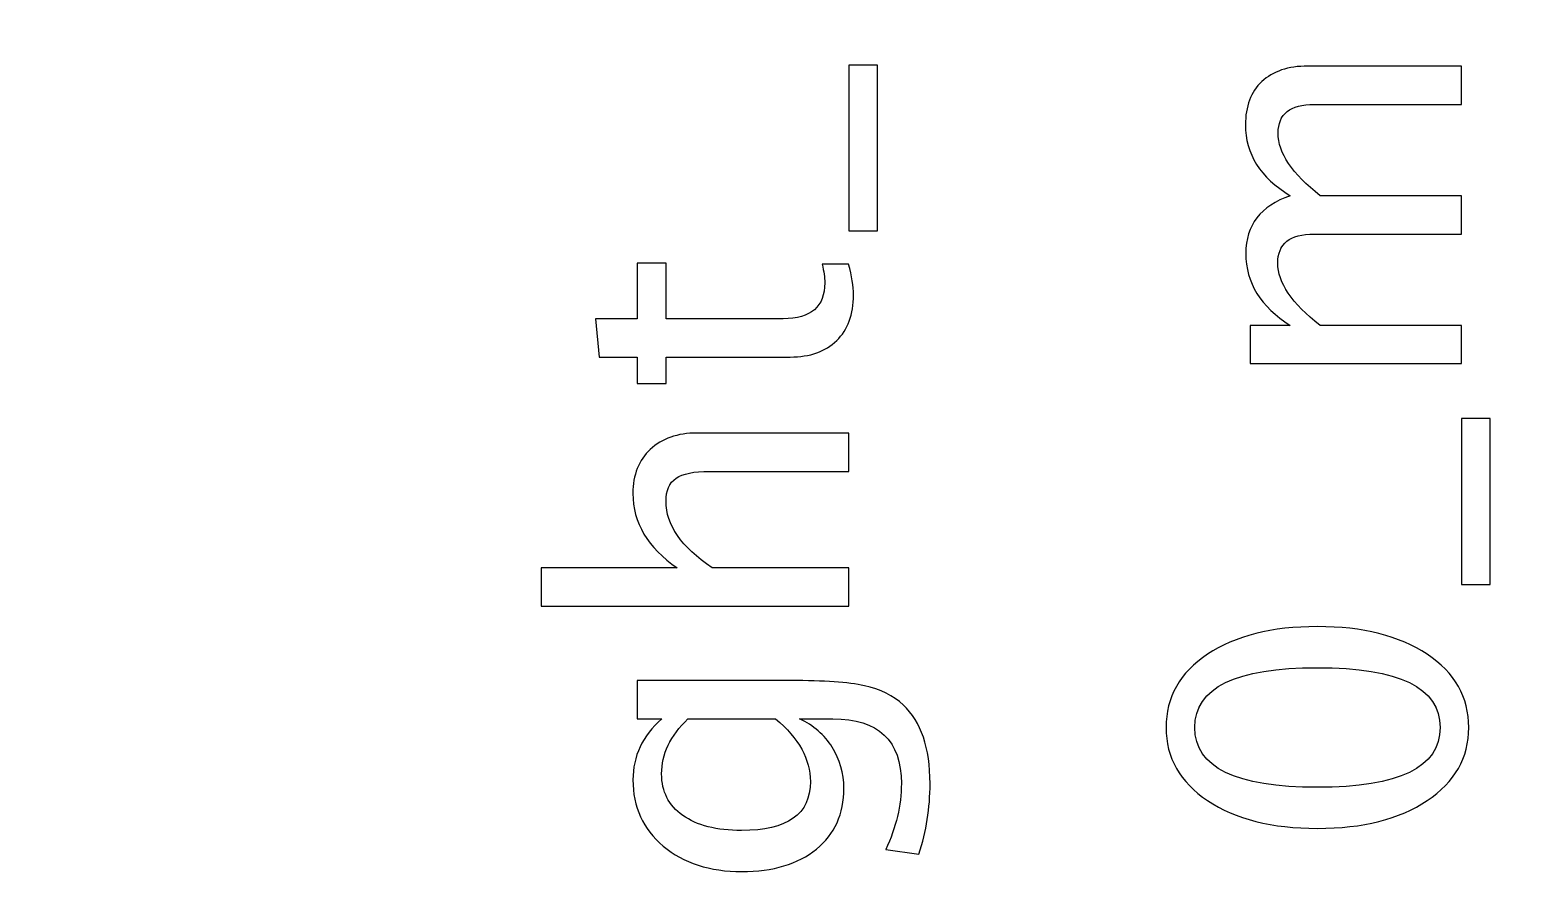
# Model space of a CAD drawing. Header units: centimetres. Extents: x -41.3 to 41.1, y -32.2 to 43.6.
# Drawn here: x -8.23 to 1.27, y 5.18 to 10.56 of the extents above; entities that cross this region are included whole.
import ezdxf

# ---------------------------------------------------------------- set-up
doc = ezdxf.new("R2010")
doc.units = ezdxf.units.CM
doc.header["$MEASUREMENT"] = 0
doc.layers.add('Layer 1', color=7, linetype='Continuous')

msp = doc.modelspace()

# ---------------------------------------------------------------- linework, layer by layer
at = {"layer": 'Layer 1', "color": 4, "lineweight": 53}
msp.add_open_spline([(31.7, -32.2), (31.7, -32.2), (-31.7, -32.2), (-31.7, -32.2), (-31.7, -32.2), (-31.97614, -32.2), (-32.2, -31.97614), (-32.2, -31.7), (-32.2, -31.7), (-32.2, -31.7), (-32.2, 31.7), (-32.2, 31.7), (-32.2, 31.7), (-32.2, 31.97614), (-31.97614, 32.2), (-31.7, 32.2), (-31.7, 32.2), (-31.7, 32.2), (31.7, 32.2), (31.7, 32.2), (31.7, 32.2), (31.97614, 32.2), (32.2, 31.97614), (32.2, 31.7), (32.2, 31.7), (32.2, 31.7), (32.2, -31.7), (32.2, -31.7), (32.2, -31.7), (32.2, -31.97614), (31.97614, -32.2), (31.7, -32.2)], degree=3, knots=[0, 0, 0, 0, 0.1111111, 0.1111111, 0.1111111, 0.1111111, 0.2222222, 0.2222222, 0.2222222, 0.2222222, 0.3333333, 0.3333333, 0.3333333, 0.3333333, 0.4444444, 0.4444444, 0.4444444, 0.4444444, 0.5555556, 0.5555556, 0.5555556, 0.5555556, 0.6666667, 0.6666667, 0.6666667, 0.6666667, 0.7777778, 0.7777778, 0.7777778, 0.7777778, 1, 1, 1, 1], dxfattribs=at)
at = {"layer": 'Layer 1', "color": 30, "lineweight": 53}
msp.add_open_spline([(-30, -30), (-30, -30), (-30, 30), (-30, 30), (-30, 30), (-30, 30), (30, 30), (30, 30), (30, 30), (30, 30), (30, -30), (30, -30), (30, -30), (30, -30), (-30, -30), (-30, -30)], degree=3, knots=[0, 0, 0, 0, 0.2, 0.2, 0.2, 0.2, 0.4, 0.4, 0.4, 0.4, 0.6, 0.6, 0.6, 0.6, 1, 1, 1, 1], dxfattribs=at)
at = {"layer": 'Layer 1'}
for points, knots in [([(-2.83252, 9.28059), (-2.83252, 9.28059), (-3.0154, 9.28059), (-3.0154, 9.28059), (-3.0154, 9.28059), (-3.0154, 9.28059), (-3.0154, 10.33724), (-3.0154, 10.33724), (-3.0154, 10.33724), (-3.0154, 10.33724), (-2.83252, 10.33724), (-2.83252, 10.33724), (-2.83252, 10.33724), (-2.83252, 10.33724), (-2.83252, 9.28059), (-2.83252, 9.28059)], [0, 0, 0, 0, 0.2, 0.2, 0.2, 0.2, 0.4, 0.4, 0.4, 0.4, 0.6, 0.6, 0.6, 0.6, 1, 1, 1, 1]), ([(0.88773, 8.43584), (0.88773, 8.43584), (-0.45847, 8.43584), (-0.45847, 8.43584), (-0.45847, 8.43584), (-0.45847, 8.43584), (-0.45847, 8.67968), (-0.45847, 8.67968), (-0.45847, 8.67968), (-0.45847, 8.67968), (-0.20405, 8.67968), (-0.20405, 8.67968), (-0.20405, 8.67968), (-0.39243, 8.79864), (-0.48641, 8.95104), (-0.48641, 9.13773), (-0.48641, 9.13773), (-0.48641, 9.31764), (-0.39243, 9.43999), (-0.20405, 9.50518), (-0.20405, 9.50518), (-0.39412, 9.62076), (-0.48895, 9.77147), (-0.48895, 9.95646), (-0.48895, 9.95646), (-0.48895, 10.07457), (-0.45424, 10.16644), (-0.38439, 10.23205), (-0.38439, 10.23205), (-0.31454, 10.29767), (-0.21675, 10.33069), (-0.09102, 10.33069), (-0.09102, 10.33069), (-0.09102, 10.33069), (0.88773, 10.33069), (0.88773, 10.33069), (0.88773, 10.33069), (0.88773, 10.33069), (0.88773, 10.08685), (0.88773, 10.08685), (0.88773, 10.08685), (0.88773, 10.08685), (-0.0508, 10.08685), (-0.0508, 10.08685), (-0.0508, 10.08685), (-0.20405, 10.08685), (-0.28067, 10.02589), (-0.28067, 9.90397), (-0.28067, 9.90397), (-0.28067, 9.77739), (-0.19135, 9.64447), (-0.01228, 9.50518), (-0.01228, 9.50518), (-0.01228, 9.50518), (0.88773, 9.50518), (0.88773, 9.50518), (0.88773, 9.50518), (0.88773, 9.50518), (0.88773, 9.26134), (0.88773, 9.26134), (0.88773, 9.26134), (0.88773, 9.26134), (-0.05165, 9.26134), (-0.05165, 9.26134), (-0.05165, 9.26134), (-0.20616, 9.26134), (-0.28321, 9.19953), (-0.28321, 9.0755), (-0.28321, 9.0755), (-0.28321, 8.95231), (-0.19346, 8.82023), (-0.01355, 8.67968), (-0.01355, 8.67968), (-0.01355, 8.67968), (0.88773, 8.67968), (0.88773, 8.67968), (0.88773, 8.67968), (0.88773, 8.67968), (0.88773, 8.43584), (0.88773, 8.43584)], [0, 0, 0, 0, 0.047619, 0.047619, 0.047619, 0.047619, 0.0952381, 0.0952381, 0.0952381, 0.0952381, 0.1428571, 0.1428571, 0.1428571, 0.1428571, 0.1904762, 0.1904762, 0.1904762, 0.1904762, 0.2380952, 0.2380952, 0.2380952, 0.2380952, 0.2857143, 0.2857143, 0.2857143, 0.2857143, 0.3333333, 0.3333333, 0.3333333, 0.3333333, 0.3809524, 0.3809524, 0.3809524, 0.3809524, 0.4285714, 0.4285714, 0.4285714, 0.4285714, 0.4761905, 0.4761905, 0.4761905, 0.4761905, 0.5238095, 0.5238095, 0.5238095, 0.5238095, 0.5714286, 0.5714286, 0.5714286, 0.5714286, 0.6190476, 0.6190476, 0.6190476, 0.6190476, 0.6666667, 0.6666667, 0.6666667, 0.6666667, 0.7142857, 0.7142857, 0.7142857, 0.7142857, 0.7619048, 0.7619048, 0.7619048, 0.7619048, 0.8095238, 0.8095238, 0.8095238, 0.8095238, 0.8571429, 0.8571429, 0.8571429, 0.8571429, 0.9047619, 0.9047619, 0.9047619, 0.9047619, 1, 1, 1, 1]), ([(-3.01582, 9.06977), (-2.99508, 8.99442), (-2.98492, 8.9288), (-2.98492, 8.87334), (-2.98492, 8.87334), (-2.98492, 8.74888), (-3.02048, 8.65194), (-3.0916, 8.58251), (-3.0916, 8.58251), (-3.16272, 8.51266), (-3.26136, 8.47795), (-3.38793, 8.47795), (-3.38793, 8.47795), (-3.38793, 8.47795), (-4.17872, 8.47795), (-4.17872, 8.47795), (-4.17872, 8.47795), (-4.17872, 8.47795), (-4.17872, 8.30945), (-4.17872, 8.30945), (-4.17872, 8.30945), (-4.17872, 8.30945), (-4.3616, 8.30945), (-4.3616, 8.30945), (-4.3616, 8.30945), (-4.3616, 8.30945), (-4.3616, 8.47795), (-4.3616, 8.47795), (-4.3616, 8.47795), (-4.3616, 8.47795), (-4.60502, 8.47795), (-4.60502, 8.47795), (-4.60502, 8.47795), (-4.60502, 8.47795), (-4.6283, 8.72179), (-4.6283, 8.72179), (-4.6283, 8.72179), (-4.6283, 8.72179), (-4.3616, 8.72179), (-4.3616, 8.72179), (-4.3616, 8.72179), (-4.3616, 8.72179), (-4.3616, 9.07485), (-4.3616, 9.07485), (-4.3616, 9.07485), (-4.3616, 9.07485), (-4.17872, 9.07485), (-4.17872, 9.07485), (-4.17872, 9.07485), (-4.17872, 9.07485), (-4.17872, 8.72179), (-4.17872, 8.72179), (-4.17872, 8.72179), (-4.17872, 8.72179), (-3.43196, 8.72179), (-3.43196, 8.72179), (-3.43196, 8.72179), (-3.25585, 8.72179), (-3.1678, 8.79841), (-3.1678, 8.95124), (-3.1678, 8.95124), (-3.1678, 8.98383), (-3.1733, 9.0232), (-3.18389, 9.06977), (-3.18389, 9.06977), (-3.18389, 9.06977), (-3.01582, 9.06977), (-3.01582, 9.06977)], [0, 0, 0, 0, 0.0555556, 0.0555556, 0.0555556, 0.0555556, 0.1111111, 0.1111111, 0.1111111, 0.1111111, 0.1666667, 0.1666667, 0.1666667, 0.1666667, 0.2222222, 0.2222222, 0.2222222, 0.2222222, 0.2777778, 0.2777778, 0.2777778, 0.2777778, 0.3333333, 0.3333333, 0.3333333, 0.3333333, 0.3888889, 0.3888889, 0.3888889, 0.3888889, 0.4444444, 0.4444444, 0.4444444, 0.4444444, 0.5, 0.5, 0.5, 0.5, 0.5555556, 0.5555556, 0.5555556, 0.5555556, 0.6111111, 0.6111111, 0.6111111, 0.6111111, 0.6666667, 0.6666667, 0.6666667, 0.6666667, 0.7222222, 0.7222222, 0.7222222, 0.7222222, 0.7777778, 0.7777778, 0.7777778, 0.7777778, 0.8333333, 0.8333333, 0.8333333, 0.8333333, 0.8888889, 0.8888889, 0.8888889, 0.8888889, 1, 1, 1, 1]), ([(1.07061, 7.02866), (1.07061, 7.02866), (0.88773, 7.02866), (0.88773, 7.02866), (0.88773, 7.02866), (0.88773, 7.02866), (0.88773, 8.08531), (0.88773, 8.08531), (0.88773, 8.08531), (0.88773, 8.08531), (1.07061, 8.08531), (1.07061, 8.08531), (1.07061, 8.08531), (1.07061, 8.08531), (1.07061, 7.02866), (1.07061, 7.02866)], [0, 0, 0, 0, 0.2, 0.2, 0.2, 0.2, 0.4, 0.4, 0.4, 0.4, 0.6, 0.6, 0.6, 0.6, 1, 1, 1, 1]), ([(-3.0154, 6.89129), (-3.0154, 6.89129), (-4.97374, 6.89129), (-4.97374, 6.89129), (-4.97374, 6.89129), (-4.97374, 6.89129), (-4.97374, 7.13513), (-4.97374, 7.13513), (-4.97374, 7.13513), (-4.97374, 7.13513), (-4.10718, 7.13513), (-4.10718, 7.13513), (-4.10718, 7.13513), (-4.29556, 7.26425), (-4.38954, 7.42257), (-4.38954, 7.60969), (-4.38954, 7.60969), (-4.38954, 7.72737), (-4.35271, 7.82093), (-4.27863, 7.88993), (-4.27863, 7.88993), (-4.20497, 7.95894), (-4.10548, 7.99365), (-3.98102, 7.99365), (-3.98102, 7.99365), (-3.98102, 7.99365), (-3.0154, 7.99365), (-3.0154, 7.99365), (-3.0154, 7.99365), (-3.0154, 7.99365), (-3.0154, 7.74981), (-3.0154, 7.74981), (-3.0154, 7.74981), (-3.0154, 7.74981), (-3.90144, 7.74981), (-3.90144, 7.74981), (-3.90144, 7.74981), (-4.00134, 7.74981), (-4.07246, 7.73499), (-4.1148, 7.70578), (-4.1148, 7.70578), (-4.15755, 7.67615), (-4.17872, 7.62747), (-4.17872, 7.55931), (-4.17872, 7.55931), (-4.17872, 7.40945), (-4.08093, 7.26806), (-3.88535, 7.13513), (-3.88535, 7.13513), (-3.88535, 7.13513), (-3.0154, 7.13513), (-3.0154, 7.13513), (-3.0154, 7.13513), (-3.0154, 7.13513), (-3.0154, 6.89129), (-3.0154, 6.89129)], [0, 0, 0, 0, 0.0666667, 0.0666667, 0.0666667, 0.0666667, 0.1333333, 0.1333333, 0.1333333, 0.1333333, 0.2, 0.2, 0.2, 0.2, 0.2666667, 0.2666667, 0.2666667, 0.2666667, 0.3333333, 0.3333333, 0.3333333, 0.3333333, 0.4, 0.4, 0.4, 0.4, 0.4666667, 0.4666667, 0.4666667, 0.4666667, 0.5333333, 0.5333333, 0.5333333, 0.5333333, 0.6, 0.6, 0.6, 0.6, 0.6666667, 0.6666667, 0.6666667, 0.6666667, 0.7333333, 0.7333333, 0.7333333, 0.7333333, 0.8, 0.8, 0.8, 0.8, 0.8666667, 0.8666667, 0.8666667, 0.8666667, 1, 1, 1, 1]), ([(0.93345, 6.11848), (0.93345, 5.92586), (0.84497, 5.7705), (0.66844, 5.65281), (0.66844, 5.65281), (0.49191, 5.5347), (0.25908, 5.47585), (-0.03048, 5.47585), (-0.03048, 5.47585), (-0.32004, 5.47585), (-0.55287, 5.5347), (-0.7294, 5.65281), (-0.7294, 5.65281), (-0.90593, 5.7705), (-0.99441, 5.92586), (-0.99441, 6.11848), (-0.99441, 6.11848), (-0.99441, 6.31194), (-0.90636, 6.46731), (-0.73025, 6.58499), (-0.73025, 6.58499), (-0.55414, 6.70226), (-0.32089, 6.76111), (-0.03048, 6.76111), (-0.03048, 6.76111), (0.25908, 6.76111), (0.49191, 6.70226), (0.66844, 6.58499), (0.66844, 6.58499), (0.84497, 6.46731), (0.93345, 6.31194), (0.93345, 6.11848)], [0, 0, 0, 0, 0.1111111, 0.1111111, 0.1111111, 0.1111111, 0.2222222, 0.2222222, 0.2222222, 0.2222222, 0.3333333, 0.3333333, 0.3333333, 0.3333333, 0.4444444, 0.4444444, 0.4444444, 0.4444444, 0.5555556, 0.5555556, 0.5555556, 0.5555556, 0.6666667, 0.6666667, 0.6666667, 0.6666667, 0.7777778, 0.7777778, 0.7777778, 0.7777778, 1, 1, 1, 1]), ([(0.75057, 6.11806), (0.75057, 6.37248), (0.49022, 6.49948), (-0.03048, 6.49948), (-0.03048, 6.49948), (-0.55118, 6.49948), (-0.81153, 6.37248), (-0.81153, 6.11806), (-0.81153, 6.11806), (-0.81153, 5.86448), (-0.55118, 5.73748), (-0.03048, 5.73748), (-0.03048, 5.73748), (0.49022, 5.73748), (0.75057, 5.86448), (0.75057, 6.11806)], [0, 0, 0, 0, 0.2, 0.2, 0.2, 0.2, 0.4, 0.4, 0.4, 0.4, 0.6, 0.6, 0.6, 0.6, 1, 1, 1, 1]), ([(-2.56836, 5.31266), (-2.56836, 5.31266), (-2.77918, 5.34145), (-2.77918, 5.34145), (-2.77918, 5.34145), (-2.71314, 5.48284), (-2.68012, 5.62296), (-2.68012, 5.76139), (-2.68012, 5.76139), (-2.68012, 6.03614), (-2.82575, 6.17372), (-3.11658, 6.17372), (-3.11658, 6.17372), (-3.11658, 6.17372), (-3.32824, 6.17372), (-3.32824, 6.17372), (-3.32824, 6.17372), (-3.23892, 6.13139), (-3.16992, 6.07127), (-3.12039, 5.99296), (-3.12039, 5.99296), (-3.07086, 5.91464), (-3.04588, 5.82743), (-3.04588, 5.73134), (-3.04588, 5.73134), (-3.04588, 5.56835), (-3.1043, 5.43924), (-3.22114, 5.34399), (-3.22114, 5.34399), (-3.33798, 5.24873), (-3.49631, 5.20089), (-3.69612, 5.20089), (-3.69612, 5.20089), (-3.90059, 5.20089), (-4.06738, 5.25508), (-4.1965, 5.36346), (-4.1965, 5.36346), (-4.32519, 5.47226), (-4.38954, 5.61238), (-4.38954, 5.78468), (-4.38954, 5.78468), (-4.38954, 5.93538), (-4.32858, 6.06535), (-4.20624, 6.17372), (-4.20624, 6.17372), (-4.20624, 6.17372), (-4.3616, 6.17372), (-4.3616, 6.17372), (-4.3616, 6.17372), (-4.3616, 6.17372), (-4.3616, 6.41756), (-4.3616, 6.41756), (-4.3616, 6.41756), (-4.3616, 6.41756), (-3.38285, 6.41756), (-3.38285, 6.41756), (-3.38285, 6.41756), (-3.17246, 6.41756), (-3.01667, 6.40655), (-2.91549, 6.38454), (-2.91549, 6.38454), (-2.81432, 6.36295), (-2.73134, 6.32146), (-2.667, 6.26135), (-2.667, 6.26135), (-2.55397, 6.15467), (-2.49724, 5.98788), (-2.49724, 5.76139), (-2.49724, 5.76139), (-2.49724, 5.60603), (-2.52095, 5.45659), (-2.56836, 5.31266)], [0, 0, 0, 0, 0.0526316, 0.0526316, 0.0526316, 0.0526316, 0.1052632, 0.1052632, 0.1052632, 0.1052632, 0.1578947, 0.1578947, 0.1578947, 0.1578947, 0.2105263, 0.2105263, 0.2105263, 0.2105263, 0.2631579, 0.2631579, 0.2631579, 0.2631579, 0.3157895, 0.3157895, 0.3157895, 0.3157895, 0.3684211, 0.3684211, 0.3684211, 0.3684211, 0.4210526, 0.4210526, 0.4210526, 0.4210526, 0.4736842, 0.4736842, 0.4736842, 0.4736842, 0.5263158, 0.5263158, 0.5263158, 0.5263158, 0.5789474, 0.5789474, 0.5789474, 0.5789474, 0.6315789, 0.6315789, 0.6315789, 0.6315789, 0.6842105, 0.6842105, 0.6842105, 0.6842105, 0.7368421, 0.7368421, 0.7368421, 0.7368421, 0.7894737, 0.7894737, 0.7894737, 0.7894737, 0.8421053, 0.8421053, 0.8421053, 0.8421053, 0.8947368, 0.8947368, 0.8947368, 0.8947368, 1, 1, 1, 1]), ([(-3.48107, 6.17372), (-3.48107, 6.17372), (-4.03944, 6.17372), (-4.03944, 6.17372), (-4.03944, 6.17372), (-4.15078, 6.06619), (-4.20666, 5.94893), (-4.20666, 5.82235), (-4.20666, 5.82235), (-4.20666, 5.70975), (-4.16179, 5.62169), (-4.07162, 5.55819), (-4.07162, 5.55819), (-3.98187, 5.49427), (-3.85699, 5.46252), (-3.69781, 5.46252), (-3.69781, 5.46252), (-3.40529, 5.46252), (-3.25924, 5.56624), (-3.25924, 5.77409), (-3.25924, 5.77409), (-3.25924, 5.91549), (-3.33332, 6.04884), (-3.48107, 6.17372)], [0, 0, 0, 0, 0.1428571, 0.1428571, 0.1428571, 0.1428571, 0.2857143, 0.2857143, 0.2857143, 0.2857143, 0.4285714, 0.4285714, 0.4285714, 0.4285714, 0.5714286, 0.5714286, 0.5714286, 0.5714286, 0.7142857, 0.7142857, 0.7142857, 0.7142857, 1, 1, 1, 1])]:
    msp.add_open_spline(points, degree=3, knots=knots, dxfattribs=at)
at = {"layer": 'Layer 1', "color": 30, "lineweight": 9}
for points, knots in [([(-2.83252, 9.28059), (-2.83252, 9.28059), (-3.0154, 9.28059), (-3.0154, 9.28059), (-3.0154, 9.28059), (-3.0154, 9.28059), (-3.0154, 10.33724), (-3.0154, 10.33724), (-3.0154, 10.33724), (-3.0154, 10.33724), (-2.83252, 10.33724), (-2.83252, 10.33724), (-2.83252, 10.33724), (-2.83252, 10.33724), (-2.83252, 9.28059), (-2.83252, 9.28059)], [0, 0, 0, 0, 0.2, 0.2, 0.2, 0.2, 0.4, 0.4, 0.4, 0.4, 0.6, 0.6, 0.6, 0.6, 1, 1, 1, 1]), ([(0.88773, 8.43584), (0.88773, 8.43584), (-0.45847, 8.43584), (-0.45847, 8.43584), (-0.45847, 8.43584), (-0.45847, 8.43584), (-0.45847, 8.67968), (-0.45847, 8.67968), (-0.45847, 8.67968), (-0.45847, 8.67968), (-0.20405, 8.67968), (-0.20405, 8.67968), (-0.20405, 8.67968), (-0.39243, 8.79864), (-0.48641, 8.95104), (-0.48641, 9.13773), (-0.48641, 9.13773), (-0.48641, 9.31764), (-0.39243, 9.43999), (-0.20405, 9.50518), (-0.20405, 9.50518), (-0.39412, 9.62076), (-0.48895, 9.77147), (-0.48895, 9.95646), (-0.48895, 9.95646), (-0.48895, 10.07457), (-0.45424, 10.16644), (-0.38439, 10.23205), (-0.38439, 10.23205), (-0.31454, 10.29767), (-0.21675, 10.33069), (-0.09102, 10.33069), (-0.09102, 10.33069), (-0.09102, 10.33069), (0.88773, 10.33069), (0.88773, 10.33069), (0.88773, 10.33069), (0.88773, 10.33069), (0.88773, 10.08685), (0.88773, 10.08685), (0.88773, 10.08685), (0.88773, 10.08685), (-0.0508, 10.08685), (-0.0508, 10.08685), (-0.0508, 10.08685), (-0.20405, 10.08685), (-0.28067, 10.02589), (-0.28067, 9.90397), (-0.28067, 9.90397), (-0.28067, 9.77739), (-0.19135, 9.64447), (-0.01228, 9.50518), (-0.01228, 9.50518), (-0.01228, 9.50518), (0.88773, 9.50518), (0.88773, 9.50518), (0.88773, 9.50518), (0.88773, 9.50518), (0.88773, 9.26134), (0.88773, 9.26134), (0.88773, 9.26134), (0.88773, 9.26134), (-0.05165, 9.26134), (-0.05165, 9.26134), (-0.05165, 9.26134), (-0.20616, 9.26134), (-0.28321, 9.19953), (-0.28321, 9.0755), (-0.28321, 9.0755), (-0.28321, 8.95231), (-0.19346, 8.82023), (-0.01355, 8.67968), (-0.01355, 8.67968), (-0.01355, 8.67968), (0.88773, 8.67968), (0.88773, 8.67968), (0.88773, 8.67968), (0.88773, 8.67968), (0.88773, 8.43584), (0.88773, 8.43584)], [0, 0, 0, 0, 0.047619, 0.047619, 0.047619, 0.047619, 0.0952381, 0.0952381, 0.0952381, 0.0952381, 0.1428571, 0.1428571, 0.1428571, 0.1428571, 0.1904762, 0.1904762, 0.1904762, 0.1904762, 0.2380952, 0.2380952, 0.2380952, 0.2380952, 0.2857143, 0.2857143, 0.2857143, 0.2857143, 0.3333333, 0.3333333, 0.3333333, 0.3333333, 0.3809524, 0.3809524, 0.3809524, 0.3809524, 0.4285714, 0.4285714, 0.4285714, 0.4285714, 0.4761905, 0.4761905, 0.4761905, 0.4761905, 0.5238095, 0.5238095, 0.5238095, 0.5238095, 0.5714286, 0.5714286, 0.5714286, 0.5714286, 0.6190476, 0.6190476, 0.6190476, 0.6190476, 0.6666667, 0.6666667, 0.6666667, 0.6666667, 0.7142857, 0.7142857, 0.7142857, 0.7142857, 0.7619048, 0.7619048, 0.7619048, 0.7619048, 0.8095238, 0.8095238, 0.8095238, 0.8095238, 0.8571429, 0.8571429, 0.8571429, 0.8571429, 0.9047619, 0.9047619, 0.9047619, 0.9047619, 1, 1, 1, 1]), ([(-3.01582, 9.06977), (-2.99508, 8.99442), (-2.98492, 8.9288), (-2.98492, 8.87334), (-2.98492, 8.87334), (-2.98492, 8.74888), (-3.02048, 8.65194), (-3.0916, 8.58251), (-3.0916, 8.58251), (-3.16272, 8.51266), (-3.26136, 8.47795), (-3.38793, 8.47795), (-3.38793, 8.47795), (-3.38793, 8.47795), (-4.17872, 8.47795), (-4.17872, 8.47795), (-4.17872, 8.47795), (-4.17872, 8.47795), (-4.17872, 8.30945), (-4.17872, 8.30945), (-4.17872, 8.30945), (-4.17872, 8.30945), (-4.3616, 8.30945), (-4.3616, 8.30945), (-4.3616, 8.30945), (-4.3616, 8.30945), (-4.3616, 8.47795), (-4.3616, 8.47795), (-4.3616, 8.47795), (-4.3616, 8.47795), (-4.60502, 8.47795), (-4.60502, 8.47795), (-4.60502, 8.47795), (-4.60502, 8.47795), (-4.6283, 8.72179), (-4.6283, 8.72179), (-4.6283, 8.72179), (-4.6283, 8.72179), (-4.3616, 8.72179), (-4.3616, 8.72179), (-4.3616, 8.72179), (-4.3616, 8.72179), (-4.3616, 9.07485), (-4.3616, 9.07485), (-4.3616, 9.07485), (-4.3616, 9.07485), (-4.17872, 9.07485), (-4.17872, 9.07485), (-4.17872, 9.07485), (-4.17872, 9.07485), (-4.17872, 8.72179), (-4.17872, 8.72179), (-4.17872, 8.72179), (-4.17872, 8.72179), (-3.43196, 8.72179), (-3.43196, 8.72179), (-3.43196, 8.72179), (-3.25585, 8.72179), (-3.1678, 8.79841), (-3.1678, 8.95124), (-3.1678, 8.95124), (-3.1678, 8.98383), (-3.1733, 9.0232), (-3.18389, 9.06977), (-3.18389, 9.06977), (-3.18389, 9.06977), (-3.01582, 9.06977), (-3.01582, 9.06977)], [0, 0, 0, 0, 0.0555556, 0.0555556, 0.0555556, 0.0555556, 0.1111111, 0.1111111, 0.1111111, 0.1111111, 0.1666667, 0.1666667, 0.1666667, 0.1666667, 0.2222222, 0.2222222, 0.2222222, 0.2222222, 0.2777778, 0.2777778, 0.2777778, 0.2777778, 0.3333333, 0.3333333, 0.3333333, 0.3333333, 0.3888889, 0.3888889, 0.3888889, 0.3888889, 0.4444444, 0.4444444, 0.4444444, 0.4444444, 0.5, 0.5, 0.5, 0.5, 0.5555556, 0.5555556, 0.5555556, 0.5555556, 0.6111111, 0.6111111, 0.6111111, 0.6111111, 0.6666667, 0.6666667, 0.6666667, 0.6666667, 0.7222222, 0.7222222, 0.7222222, 0.7222222, 0.7777778, 0.7777778, 0.7777778, 0.7777778, 0.8333333, 0.8333333, 0.8333333, 0.8333333, 0.8888889, 0.8888889, 0.8888889, 0.8888889, 1, 1, 1, 1]), ([(1.07061, 7.02866), (1.07061, 7.02866), (0.88773, 7.02866), (0.88773, 7.02866), (0.88773, 7.02866), (0.88773, 7.02866), (0.88773, 8.08531), (0.88773, 8.08531), (0.88773, 8.08531), (0.88773, 8.08531), (1.07061, 8.08531), (1.07061, 8.08531), (1.07061, 8.08531), (1.07061, 8.08531), (1.07061, 7.02866), (1.07061, 7.02866)], [0, 0, 0, 0, 0.2, 0.2, 0.2, 0.2, 0.4, 0.4, 0.4, 0.4, 0.6, 0.6, 0.6, 0.6, 1, 1, 1, 1]), ([(-3.0154, 6.89129), (-3.0154, 6.89129), (-4.97374, 6.89129), (-4.97374, 6.89129), (-4.97374, 6.89129), (-4.97374, 6.89129), (-4.97374, 7.13513), (-4.97374, 7.13513), (-4.97374, 7.13513), (-4.97374, 7.13513), (-4.10718, 7.13513), (-4.10718, 7.13513), (-4.10718, 7.13513), (-4.29556, 7.26425), (-4.38954, 7.42257), (-4.38954, 7.60969), (-4.38954, 7.60969), (-4.38954, 7.72737), (-4.35271, 7.82093), (-4.27863, 7.88993), (-4.27863, 7.88993), (-4.20497, 7.95894), (-4.10548, 7.99365), (-3.98102, 7.99365), (-3.98102, 7.99365), (-3.98102, 7.99365), (-3.0154, 7.99365), (-3.0154, 7.99365), (-3.0154, 7.99365), (-3.0154, 7.99365), (-3.0154, 7.74981), (-3.0154, 7.74981), (-3.0154, 7.74981), (-3.0154, 7.74981), (-3.90144, 7.74981), (-3.90144, 7.74981), (-3.90144, 7.74981), (-4.00134, 7.74981), (-4.07246, 7.73499), (-4.1148, 7.70578), (-4.1148, 7.70578), (-4.15755, 7.67615), (-4.17872, 7.62747), (-4.17872, 7.55931), (-4.17872, 7.55931), (-4.17872, 7.40945), (-4.08093, 7.26806), (-3.88535, 7.13513), (-3.88535, 7.13513), (-3.88535, 7.13513), (-3.0154, 7.13513), (-3.0154, 7.13513), (-3.0154, 7.13513), (-3.0154, 7.13513), (-3.0154, 6.89129), (-3.0154, 6.89129)], [0, 0, 0, 0, 0.0666667, 0.0666667, 0.0666667, 0.0666667, 0.1333333, 0.1333333, 0.1333333, 0.1333333, 0.2, 0.2, 0.2, 0.2, 0.2666667, 0.2666667, 0.2666667, 0.2666667, 0.3333333, 0.3333333, 0.3333333, 0.3333333, 0.4, 0.4, 0.4, 0.4, 0.4666667, 0.4666667, 0.4666667, 0.4666667, 0.5333333, 0.5333333, 0.5333333, 0.5333333, 0.6, 0.6, 0.6, 0.6, 0.6666667, 0.6666667, 0.6666667, 0.6666667, 0.7333333, 0.7333333, 0.7333333, 0.7333333, 0.8, 0.8, 0.8, 0.8, 0.8666667, 0.8666667, 0.8666667, 0.8666667, 1, 1, 1, 1]), ([(0.93345, 6.11848), (0.93345, 5.92586), (0.84497, 5.7705), (0.66844, 5.65281), (0.66844, 5.65281), (0.49191, 5.5347), (0.25908, 5.47585), (-0.03048, 5.47585), (-0.03048, 5.47585), (-0.32004, 5.47585), (-0.55287, 5.5347), (-0.7294, 5.65281), (-0.7294, 5.65281), (-0.90593, 5.7705), (-0.99441, 5.92586), (-0.99441, 6.11848), (-0.99441, 6.11848), (-0.99441, 6.31194), (-0.90636, 6.46731), (-0.73025, 6.58499), (-0.73025, 6.58499), (-0.55414, 6.70226), (-0.32089, 6.76111), (-0.03048, 6.76111), (-0.03048, 6.76111), (0.25908, 6.76111), (0.49191, 6.70226), (0.66844, 6.58499), (0.66844, 6.58499), (0.84497, 6.46731), (0.93345, 6.31194), (0.93345, 6.11848)], [0, 0, 0, 0, 0.1111111, 0.1111111, 0.1111111, 0.1111111, 0.2222222, 0.2222222, 0.2222222, 0.2222222, 0.3333333, 0.3333333, 0.3333333, 0.3333333, 0.4444444, 0.4444444, 0.4444444, 0.4444444, 0.5555556, 0.5555556, 0.5555556, 0.5555556, 0.6666667, 0.6666667, 0.6666667, 0.6666667, 0.7777778, 0.7777778, 0.7777778, 0.7777778, 1, 1, 1, 1]), ([(0.75057, 6.11806), (0.75057, 6.37248), (0.49022, 6.49948), (-0.03048, 6.49948), (-0.03048, 6.49948), (-0.55118, 6.49948), (-0.81153, 6.37248), (-0.81153, 6.11806), (-0.81153, 6.11806), (-0.81153, 5.86448), (-0.55118, 5.73748), (-0.03048, 5.73748), (-0.03048, 5.73748), (0.49022, 5.73748), (0.75057, 5.86448), (0.75057, 6.11806)], [0, 0, 0, 0, 0.2, 0.2, 0.2, 0.2, 0.4, 0.4, 0.4, 0.4, 0.6, 0.6, 0.6, 0.6, 1, 1, 1, 1]), ([(-2.56836, 5.31266), (-2.56836, 5.31266), (-2.77918, 5.34145), (-2.77918, 5.34145), (-2.77918, 5.34145), (-2.71314, 5.48284), (-2.68012, 5.62296), (-2.68012, 5.76139), (-2.68012, 5.76139), (-2.68012, 6.03614), (-2.82575, 6.17372), (-3.11658, 6.17372), (-3.11658, 6.17372), (-3.11658, 6.17372), (-3.32824, 6.17372), (-3.32824, 6.17372), (-3.32824, 6.17372), (-3.23892, 6.13139), (-3.16992, 6.07127), (-3.12039, 5.99296), (-3.12039, 5.99296), (-3.07086, 5.91464), (-3.04588, 5.82743), (-3.04588, 5.73134), (-3.04588, 5.73134), (-3.04588, 5.56835), (-3.1043, 5.43924), (-3.22114, 5.34399), (-3.22114, 5.34399), (-3.33798, 5.24873), (-3.49631, 5.20089), (-3.69612, 5.20089), (-3.69612, 5.20089), (-3.90059, 5.20089), (-4.06738, 5.25508), (-4.1965, 5.36346), (-4.1965, 5.36346), (-4.32519, 5.47226), (-4.38954, 5.61238), (-4.38954, 5.78468), (-4.38954, 5.78468), (-4.38954, 5.93538), (-4.32858, 6.06535), (-4.20624, 6.17372), (-4.20624, 6.17372), (-4.20624, 6.17372), (-4.3616, 6.17372), (-4.3616, 6.17372), (-4.3616, 6.17372), (-4.3616, 6.17372), (-4.3616, 6.41756), (-4.3616, 6.41756), (-4.3616, 6.41756), (-4.3616, 6.41756), (-3.38285, 6.41756), (-3.38285, 6.41756), (-3.38285, 6.41756), (-3.17246, 6.41756), (-3.01667, 6.40655), (-2.91549, 6.38454), (-2.91549, 6.38454), (-2.81432, 6.36295), (-2.73134, 6.32146), (-2.667, 6.26135), (-2.667, 6.26135), (-2.55397, 6.15467), (-2.49724, 5.98788), (-2.49724, 5.76139), (-2.49724, 5.76139), (-2.49724, 5.60603), (-2.52095, 5.45659), (-2.56836, 5.31266)], [0, 0, 0, 0, 0.0526316, 0.0526316, 0.0526316, 0.0526316, 0.1052632, 0.1052632, 0.1052632, 0.1052632, 0.1578947, 0.1578947, 0.1578947, 0.1578947, 0.2105263, 0.2105263, 0.2105263, 0.2105263, 0.2631579, 0.2631579, 0.2631579, 0.2631579, 0.3157895, 0.3157895, 0.3157895, 0.3157895, 0.3684211, 0.3684211, 0.3684211, 0.3684211, 0.4210526, 0.4210526, 0.4210526, 0.4210526, 0.4736842, 0.4736842, 0.4736842, 0.4736842, 0.5263158, 0.5263158, 0.5263158, 0.5263158, 0.5789474, 0.5789474, 0.5789474, 0.5789474, 0.6315789, 0.6315789, 0.6315789, 0.6315789, 0.6842105, 0.6842105, 0.6842105, 0.6842105, 0.7368421, 0.7368421, 0.7368421, 0.7368421, 0.7894737, 0.7894737, 0.7894737, 0.7894737, 0.8421053, 0.8421053, 0.8421053, 0.8421053, 0.8947368, 0.8947368, 0.8947368, 0.8947368, 1, 1, 1, 1]), ([(-3.48107, 6.17372), (-3.48107, 6.17372), (-4.03944, 6.17372), (-4.03944, 6.17372), (-4.03944, 6.17372), (-4.15078, 6.06619), (-4.20666, 5.94893), (-4.20666, 5.82235), (-4.20666, 5.82235), (-4.20666, 5.70975), (-4.16179, 5.62169), (-4.07162, 5.55819), (-4.07162, 5.55819), (-3.98187, 5.49427), (-3.85699, 5.46252), (-3.69781, 5.46252), (-3.69781, 5.46252), (-3.40529, 5.46252), (-3.25924, 5.56624), (-3.25924, 5.77409), (-3.25924, 5.77409), (-3.25924, 5.91549), (-3.33332, 6.04884), (-3.48107, 6.17372)], [0, 0, 0, 0, 0.1428571, 0.1428571, 0.1428571, 0.1428571, 0.2857143, 0.2857143, 0.2857143, 0.2857143, 0.4285714, 0.4285714, 0.4285714, 0.4285714, 0.5714286, 0.5714286, 0.5714286, 0.5714286, 0.7142857, 0.7142857, 0.7142857, 0.7142857, 1, 1, 1, 1])]:
    msp.add_open_spline(points, degree=3, knots=knots, dxfattribs=at)

doc.saveas('drawing.dxf')
